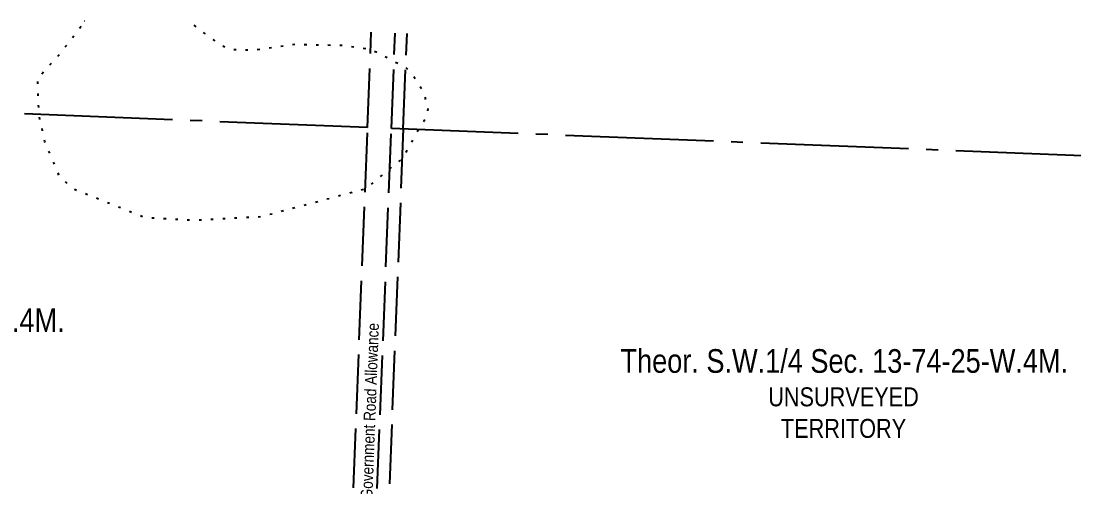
# Model space of a CAD drawing. Extents: x 325071 to 332576, y 6141995 to 6143910.
# Drawn here: x 327220 to 328109, y 6143495 to 6143888 of the extents above; entities that cross this region are included whole.
import ezdxf
from ezdxf.enums import TextEntityAlignment as Align

# ---------------------------------------------------------------- set-up
doc = ezdxf.new("R2010")
doc.units = 0
doc.header["$LTSCALE"] = 5
for name, pattern in [('foc-QUARTERLINE', [33, 25, -3, 2, -3]), ('foc-UNSURVEYED', [12.5, 10, -2.5]), ('foc-WHEELTRACKS', [2, 0.4, -1.6])]:
    doc.linetypes.add(name, pattern=pattern)
for name, color, linetype in [('C-SYMBOL', 7, 'Continuous'), ('L-QSEC', 8, 'foc-QUARTERLINE'), ('L-ROAD-T', 7, 'Continuous'), ('L-UNS-T', 3, 'Continuous'), ('L-USEC', 7, 'foc-UNSURVEYED'), ('T-WATER-P3', 48, 'foc-WHEELTRACKS')]:
    doc.layers.add(name, color=color, linetype=linetype)
doc.styles.add('175L', font='ARIALN.TTF', dxfattribs={"height": 20})
doc.styles.add('80L', font='ARIALN.TTF', dxfattribs={"height": 10})

msp = doc.modelspace()

# ---------------------------------------------------------------- linework, layer by layer
at = {"layer": 'L-QSEC', "flags": 128}
for points in [[(327512.636, 6143798.153), (326746.396, 6143828.64)], [(328299.379, 6143767.136), (327532.737, 6143797.361)]]:
    msp.add_lwpolyline(points, dxfattribs=at)
at = {"layer": 'L-USEC', "flags": 128}
for points in [[(327512.636, 6143798.153), (327515.789, 6143878.661)], [(327532.737, 6143797.365), (327535.891, 6143877.876)], [(327542.788, 6143796.972), (327545.941, 6143877.48)], [(327481.15, 6142994.261), (327512.636, 6143798.153)], [(327501.251, 6142993.467), (327532.737, 6143797.365)], [(327542.784, 6143796.965), (327511.691, 6143003.117)]]:
    msp.add_lwpolyline(points, dxfattribs=at)
at = {"layer": 'T-WATER-P3', "flags": 128}
for points in [[(327365.843, 6143884.518), (327381.702, 6143872.48), (327395.195, 6143864.317), (327416.188, 6143863.747), (327451.474, 6143868.514), (327491.435, 6143867.638), (327515.238, 6143864.496), (327544.83, 6143849.014), (327550.709, 6143842.973), (327558.468, 6143830.794), (327563.487, 6143816.098), (327563.167, 6143808.387), (327555.69, 6143796.457), (327541.811, 6143771.871), (327510.603, 6143746.167), (327422.863, 6143722.703), (327365.796, 6143719.675), (327324.4, 6143722.046), (327263.08, 6143746.501), (327252.041, 6143757.555), (327240.003, 6143786.374), (327234.926, 6143809.202), (327234.007, 6143839.671), (327253.525, 6143861.379), (327273.785, 6143887.903), (327274.095, 6143888.102)], [(327273.784, 6143887.904), (327273.572, 6143888.122)]]:
    msp.add_lwpolyline(points, dxfattribs=at)

# ---------------------------------------------------------------- texts
at = {"layer": 'C-SYMBOL', "color": 3, "style": '175L'}
for s, p in [('Theor. S.E.1/4 Sec. 14-74-25-W.4M.', (327070.858, 6143619.474)), ('Theor. S.W.1/4 Sec. 13-74-25-W.4M.', (327915.358, 6143584.956))]:
    msp.add_text(s, height=19.99698, dxfattribs=at).set_placement(p, align=Align.BOTTOM_CENTER)
at = {"layer": 'L-ROAD-T', "style": '80L'}
msp.add_text('30.18 Theoretic Government Road Allowance', height=9.99852, rotation=87.845278, dxfattribs=at).set_placement((327512.897, 6143517.204), align=Align.MIDDLE_CENTER)
at = {"layer": 'L-UNS-T', "color": 3, "insert": (327914.7, 6143557.216), "char_height": 15.99758, "attachment_point": 5, "style": '80L'}
msp.add_mtext_dynamic_manual_height_columns('UNSURVEYED TERRITORY', width=126.41375, gutter_width=47.5, heights=[0], dxfattribs=at)

doc.saveas('drawing.dxf')
